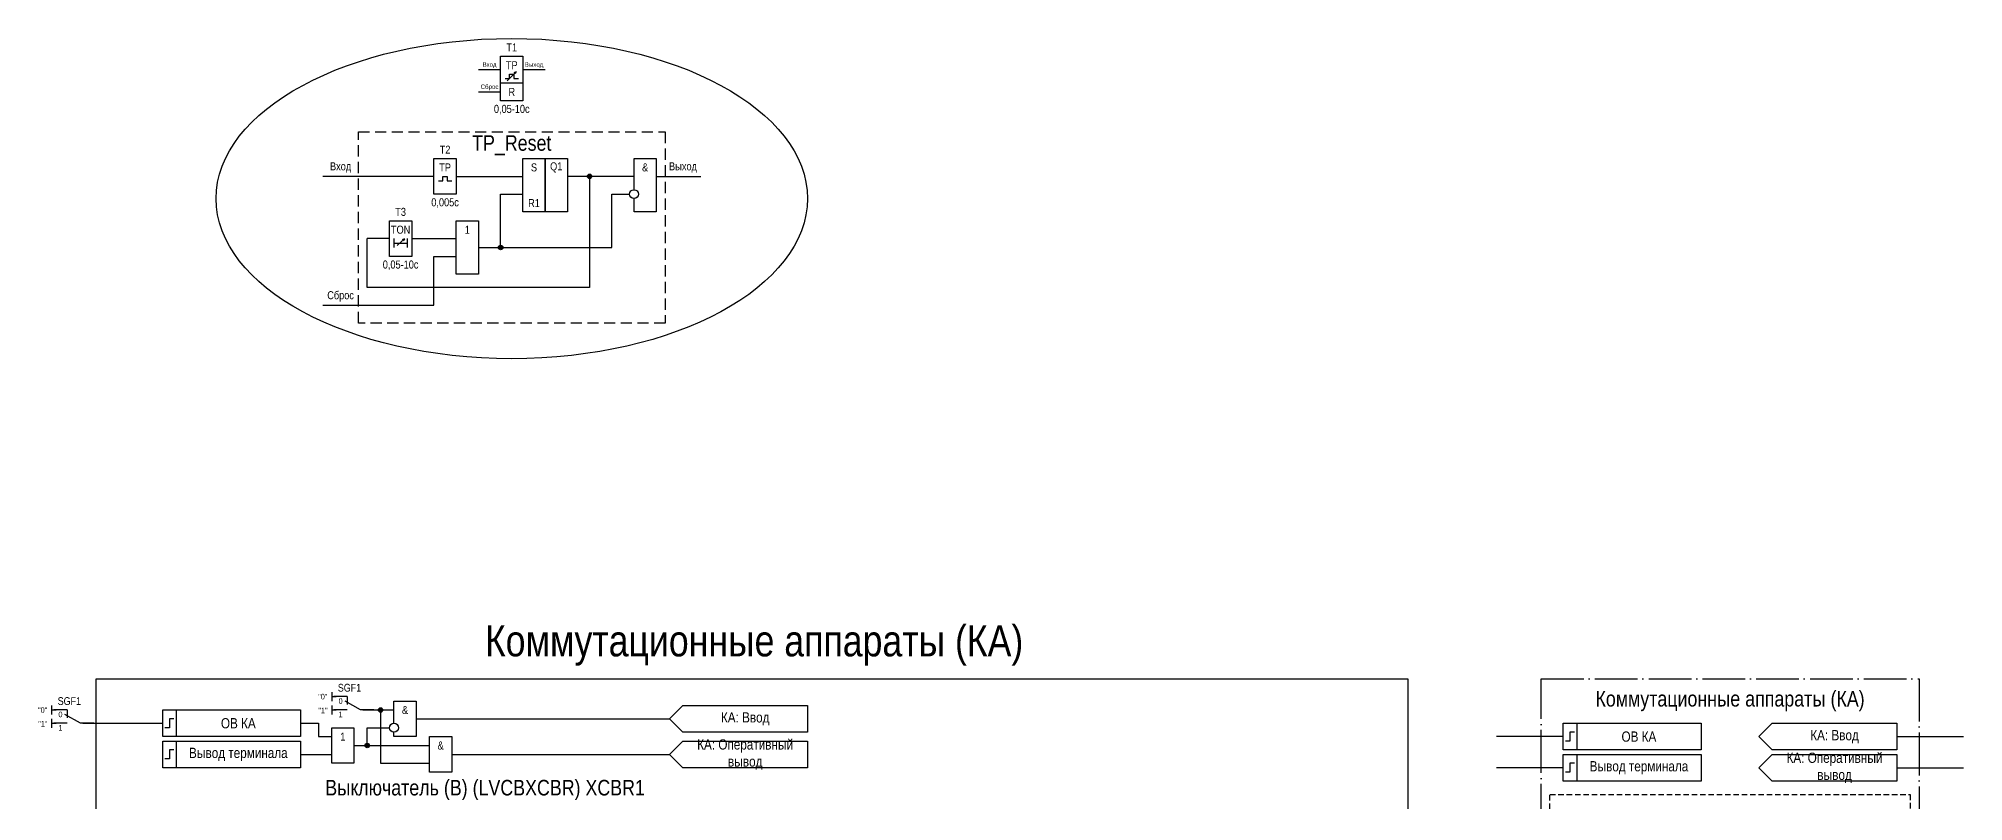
# Model space of a CAD drawing. Header units: millimetres. Extents: x -13 to 420, y 0 to 689.
# Drawn here: x -12.9 to 420, y 517.4 to 689 of the extents above; entities that cross this region are included whole.
import ezdxf
from ezdxf.enums import TextEntityAlignment as Align

# ---------------------------------------------------------------- set-up
doc = ezdxf.new("R2010")
doc.units = ezdxf.units.MM
doc.linetypes.add('ACAD_ISO04W100', pattern=[30, 24, -3, 0, -3])
doc.linetypes.add('штриховая2', pattern=[0.375, 0.25, -0.125])
doc.layers.add('Основная', color=7, linetype='Continuous')
doc.styles.add('2.5_Gost_RD', font='ARIALN.TTF', dxfattribs={"height": 2.5})
doc.styles.add('3.5_Gost_RD', font='ARIALN.TTF', dxfattribs={"height": 3.5})
doc.styles.add('Вывод', font='ARIALN.TTF', dxfattribs={"height": 2.5})
doc.styles.add('Компонент', font='ARIALN.TTF', dxfattribs={"height": 3.5})

# ---------------------------------------------------------------- blocks, each defined once
blk = doc.blocks.new('Точка')
at = {"ltscale": 100}
h = blk.add_hatch(color=256, dxfattribs=at)
h.dxf.hatch_style = 1
edge = h.paths.add_edge_path()
edge.add_arc((0, 0), 0.5, 0, 360)
blk.add_circle((0, 0), 0.5, dxfattribs=at)
blk = doc.blocks.new('*U78')
at = {"layer": 'Основная', "color": 0}
blk.add_line((0, 0), (7, 4), dxfattribs=at)
at = {"layer": 'Основная', "ltscale": 0.35}
blk.add_line((6, 6), (6, 2.5), dxfattribs=at)
blk = doc.blocks.new('*U80')
at = {"layer": 'Основная', "color": 0}
for p, q in [((-3, 6), (-9, 6)), ((-3, 0), (-9, 0)), ((9, 0), (3, 0))]:
    blk.add_line(p, q, dxfattribs=at)
at = {"layer": 'Основная', "ltscale": 0.25, "xscale": -1}
blk.add_blockref('*U78', (3, 0), dxfattribs=at)
at = {"layer": 'Основная'}
for tag, height, style, p in [('ОУ', 3.5, 'Компонент', (-2, 10)), ('В1', 2.5, 'Вывод', (-14, 6)), ('В2', 2.5, 'Вывод', (-6, 4)), ('В3', 2.5, 'Вывод', (-6, -2))]:
    blk.add_attdef(tag, text='', height=height, dxfattribs=dict(at, style=style)).set_placement(p, align=Align.MIDDLE_CENTER)

msp = doc.modelspace()

# ---------------------------------------------------------------- linework, layer by layer
at = {"ltscale": 100}
for p, q in [((92.5, 679.5), (94.5, 681.5)), ((94.5, 681.5), (93.99, 681.25)), ((94.5, 681.5), (94.26, 681.02)), ((96, 682), (101, 682)), ((76, 658), (51, 658)), ((81, 658), (96, 658)), ((91, 642), (91, 654)), ((91, 654), (96, 654)), ((121, 658), (106, 658)), ((111, 658), (111, 633)), ((116, 642), (116, 654)), ((116, 654), (120, 654)), ((126, 658), (136, 658)), ((66, 644), (61, 644)), ((61, 633), (61, 644)), ((71, 644), (71, 644)), ((71, 644), (81, 644)), ((86, 642), (116, 642)), ((111, 633), (61, 633)), ((53, 542), (53, 540)), ((53, 541), (54, 541)), ((53, 539), (53, 537)), ((53, 538), (54, 538)), ((53, 532), (53, 532)), ((330, 532), (315, 532)), ((405, 532), (420, 532)), ((330, 525), (315, 525)), ((405, 525), (420, 525))]:
    msp.add_line(p, q, dxfattribs=at)
at = {"color": 3, "ltscale": 100}
msp.add_line((86, 677), (91, 677), dxfattribs=at)
at = {"color": 7, "ltscale": 100}
for p, q in [((67.7, 642.46), (69.37, 643.95)), ((69.37, 643.95), (68.85, 643.73)), ((69.37, 643.95), (69.11, 643.48))]:
    msp.add_line(p, q, dxfattribs=at)
at = {"color": 6, "ltscale": 100}
for p, q in [((-10, 539), (-10, 537)), ((-10, 538), (-9, 538)), ((-10, 536), (-10, 534)), ((-10, 535), (-9, 535))]:
    msp.add_line(p, q, dxfattribs=at)
at = {"ltscale": 100}
for points in [[(91, 685), (96, 685), (96, 675), (91, 675)], [(91, 679), (96, 679), (96, 675), (91, 675)], [(76, 662), (81, 662), (81, 654), (76, 654)], [(96, 662), (101, 662), (101, 650), (96, 650)], [(101, 662), (106, 662), (106, 650), (101, 650)], [(66, 648), (71, 648), (71, 640), (66, 640)], [(81, 648), (86, 648), (86, 636), (81, 636)], [(15, 538), (46, 538), (46, 532), (15, 532)], [(15, 538), (18, 538), (18, 532), (15, 532)], [(53, 534), (58, 534), (58, 526), (53, 526)], [(330, 535), (333, 535), (333, 529), (330, 529)], [(330, 535), (361, 535), (361, 529), (330, 529)], [(15, 531), (46, 531), (46, 525), (15, 525)], [(15, 531), (18, 531), (18, 525), (15, 525)], [(75, 532), (80, 532), (80, 524), (75, 524)], [(330, 528), (333, 528), (333, 522), (330, 522)], [(330, 528), (361, 528), (361, 522), (330, 522)]]:
    msp.add_lwpolyline(points, close=True, dxfattribs=at)
for points in [[(86, 682), (91, 682)], [(92, 680), (93, 680), (93, 681), (94, 681), (94, 680), (95, 680)], [(121, 655), (121, 662), (126, 662), (126, 650), (121, 650), (121, 653)], [(77, 657), (78, 657), (78, 658), (79, 658), (79, 657), (80, 657)], [(67, 644), (67, 642)], [(67, 643), (70, 643)], [(70, 644), (70, 642)], [(51, 629), (76, 629), (76, 640), (81, 640)], [(60, 538), (67, 538)], [(60, 538), (64, 538), (64, 526), (75, 526)], [(67, 535), (67, 540), (72, 540), (72, 532), (67, 532), (67, 533)], [(129, 536), (132, 539), (160, 539), (160, 533), (132, 533), (129, 536)], [(46, 535), (50, 535), (50, 532), (53, 532)], [(58, 530), (61, 530), (61, 534), (66, 534)], [(72, 536), (129, 536)], [(374, 532), (377, 535), (405, 535), (405, 529), (377, 529), (374, 532)], [(58, 530), (75, 530)], [(129, 528), (132, 531), (160, 531), (160, 525), (132, 525), (129, 528)], [(46, 528), (53, 528)], [(80, 528), (129, 528)], [(374, 525), (377, 528), (405, 528), (405, 522), (377, 522), (374, 525)]]:
    msp.add_lwpolyline(points, dxfattribs=at)
at = {"linetype": 'штриховая2', "ltscale": 10}
msp.add_lwpolyline([(59, 668), (128, 668), (128, 625), (59, 625)], close=True, dxfattribs=at)
at = {"color": 3, "ltscale": 100}
msp.add_lwpolyline([(0, 545), (295, 545), (295, 0), (0, 0)], close=True, dxfattribs=at)
at = {"color": 251, "linetype": 'ACAD_ISO04W100', "lineweight": 30, "ltscale": 0.4, "true_color": 0x58595b}
msp.add_lwpolyline([(325, 545), (410, 545), (410, 173), (325, 173)], close=True, dxfattribs=at)
at = {"color": 6, "ltscale": 100}
msp.add_lwpolyline([(-3, 535), (15, 535)], dxfattribs=at)
at = {"lineweight": 30, "ltscale": 100}
for points in [[(17.5, 536), (16.5, 536), (16.5, 534), (15.5, 534)], [(332.5, 533), (331.5, 533), (331.5, 531), (330.5, 531)], [(17.5, 529), (16.5, 529), (16.5, 527), (15.5, 527)], [(332.5, 526), (331.5, 526), (331.5, 524), (330.5, 524)]]:
    msp.add_lwpolyline(points, dxfattribs=at)
at = {"linetype": 'штриховая2', "ltscale": 5}
msp.add_lwpolyline([(327, 519), (408, 519), (408, 377), (327, 377)], close=True, dxfattribs=at)
at = {"ltscale": 100}
msp.add_circle((121, 654), 1, dxfattribs=at)
msp.add_circle((67, 534), 1)
at = {"color": 3, "ltscale": 100}
msp.add_ellipse((93.5, 653), major_axis=(-66.5, 0), ratio=0.541353, dxfattribs=at)

# ---------------------------------------------------------------- block references
at = {"color": 2, "ltscale": 100}
for p in [(111, 658), (91, 642)]:
    msp.add_blockref('Точка', p, dxfattribs=at)
at = {"ltscale": 100}
for p in [(64, 538), (61, 530)]:
    msp.add_blockref('Точка', p, dxfattribs=at)
at = {"layer": 'Основная', "ltscale": 0.25, "xscale": 0.5, "yscale": 0.5, "zscale": 0.5}
msp.add_blockref('*U80', (58, 538), dxfattribs=at).add_auto_attribs({'ОУ': 'SGF1', 'В1': '"0"', 'В2': '0', 'В3': '1'})
at = {"layer": 'Основная', "color": 6, "ltscale": 0.25, "xscale": 0.5, "yscale": 0.5, "zscale": 0.5}
msp.add_blockref('*U80', (-5, 535), dxfattribs=at).add_auto_attribs({'ОУ': 'SGF1', 'В1': '"0"', 'В2': '0', 'В3': '1'})

# ---------------------------------------------------------------- texts
at = {"ltscale": 100, "attachment_point": 5}
for s, insert, char_height, width, style in [('T1', (93.5, 687), 1.8, 5, '2.5_Gost_RD'), ('Вход', (88.5, 683), 1, 5, '2.5_Gost_RD'), ('TP', (93.5, 683), 1.8, 5, '2.5_Gost_RD'), ('Выход', (98.5, 683), 1, 5, '2.5_Gost_RD'), ('Сброс', (88.5, 678), 1, 5, '2.5_Gost_RD'), ('R', (93.5, 677), 1.8, 5, '2.5_Gost_RD'), ('0,05-10с', (93.5, 673), 1.8, 5, '2.5_Gost_RD'), ('T2', (78.5, 664), 1.8, 5, '2.5_Gost_RD'), ('Вход', (55, 660), 1.8, 8, '2.5_Gost_RD'), ('TP', (78.5, 660), 1.8, 5, '2.5_Gost_RD'), ('S', (98.5, 660), 1.8, 5, '2.5_Gost_RD'), ('Q1', (103.5, 660), 1.8, 5, '2.5_Gost_RD'), ('&', (123.5, 660), 1.8, 5, '2.5_Gost_RD'), ('Выход', (132, 660), 1.8, 8, '2.5_Gost_RD'), ('T3', (68.5, 650), 1.8, 5, '2.5_Gost_RD'), ('0,005с', (78.5, 652), 1.8, 5, '2.5_Gost_RD'), ('R1', (98.5, 652), 1.8, 5, '2.5_Gost_RD'), ('TON', (68.5, 646), 1.8, 5, '2.5_Gost_RD'), ('1', (83.5, 646), 1.8, 5, '2.5_Gost_RD'), ('0,05-10с', (68.5, 638), 1.8, 5, '2.5_Gost_RD'), ('Сброс', (55, 631), 1.8, 8, '2.5_Gost_RD'), ('{\\C3;Коммутационные аппараты (КА)}', (148, 552.5), 7, 294, '3.5_Gost_RD'), ('&', (69.5, 538), 1.8, 5, '2.5_Gost_RD'), ('КА: Ввод', (146, 536), 2.3, 28, '2.5_Gost_RD'), ('1', (55.5, 532), 1.8, 5, '2.5_Gost_RD'), ('КА: Ввод', (391, 532), 2.3, 28, '2.5_Gost_RD'), ('&', (77.5, 530), 1.8, 5, '2.5_Gost_RD'), ('КА: Оперативный вывод', (146, 528), 2.3, 28, '2.5_Gost_RD'), ('КА: Оперативный вывод', (391, 525), 2.3, 28, '2.5_Gost_RD')]:
    msp.add_mtext(s, dxfattribs=dict(at, insert=insert, char_height=char_height, width=width, style=style))
at = {"color": 30, "ltscale": 100, "char_height": 3.5, "attachment_point": 5, "style": '3.5_Gost_RD'}
for s, insert, width in [('{\\C3;ТР_Reset}', (93.5, 665), 69), ('Выключатель (В) (LVCBXCBR) {\\C6;XCBR1}', (87.5, 520), 155)]:
    msp.add_mtext(s, dxfattribs=dict(at, insert=insert, width=width))
at = {"color": 30, "ltscale": 100, "true_color": 0xf7941d, "insert": (367.5, 540), "char_height": 3.5, "width": 85, "attachment_point": 5, "style": '3.5_Gost_RD'}
msp.add_mtext('Коммутационные аппараты (КА)', dxfattribs=at)
at = {"ltscale": 100, "insert": (50, 538.5), "char_height": 1.25, "attachment_point": 1, "style": '3.5_Gost_RD'}
msp.add_mtext_dynamic_manual_height_columns('"1"', width=2, gutter_width=17.5, heights=[0], dxfattribs=at)
at = {"color": 6, "ltscale": 100, "insert": (-13, 535.5), "char_height": 1.25, "attachment_point": 1, "style": '3.5_Gost_RD'}
msp.add_mtext_dynamic_manual_height_columns('"1"', width=2, gutter_width=17.5, heights=[0], dxfattribs=at)
at = {"color": 0, "ltscale": 100, "char_height": 2.3, "width": 28, "attachment_point": 5, "style": '2.5_Gost_RD'}
for s, insert in [('{\\C256;ОВ КА}', (32, 535)), ('{\\C256;ОВ КА}', (347, 532)), ('{\\C256;Вывод терминала}', (32, 528)), ('{\\C256;Вывод терминала}', (347, 525))]:
    msp.add_mtext(s, dxfattribs=dict(at, insert=insert))

doc.saveas('drawing.dxf')
